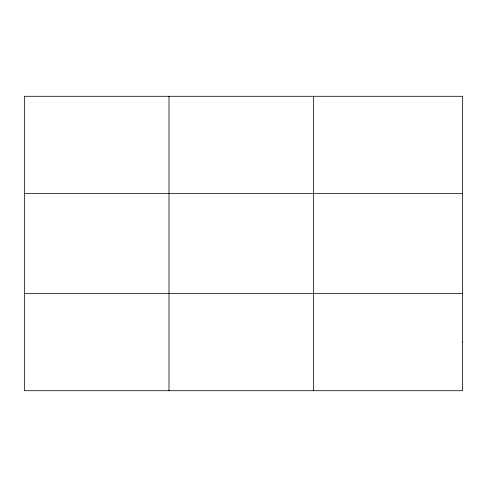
<?xml version="1.0" encoding="UTF-8"?>
<svg xmlns="http://www.w3.org/2000/svg" width="487" height="487" viewBox="0 0 487 487"><rect width="100%" height="100%" fill="white"/><g stroke="black" fill="none" stroke-linecap="round" stroke-linejoin="round"><path stroke-width="0.73" d="M168.989 390.708L168.989 96.292M313.628 390.708L313.628 96.292M24.35 193.449L462.65 193.449M24.35 293.551L462.65 293.551M462.65 342.13L462.65 390.708L24.35 390.708L24.35 96.292L462.65 96.292L462.65 342.13"/></g></svg>
